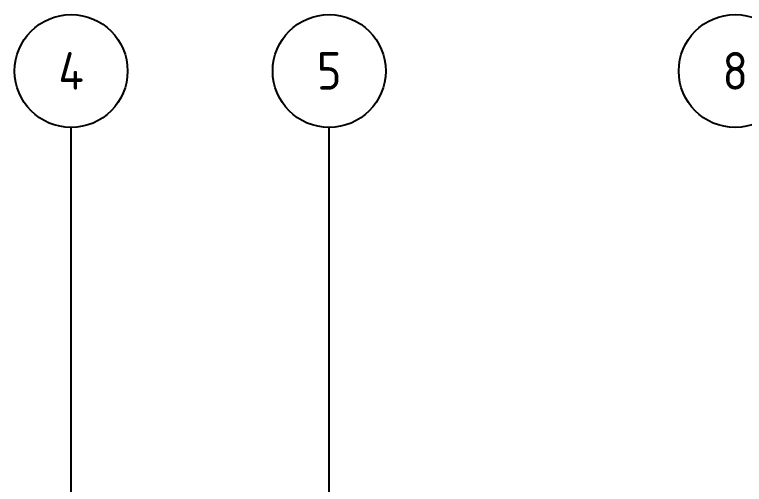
# Model space of a CAD drawing. Header units: millimetres. Extents: x 9486 to 14955, y -5687 to 1872.
# Drawn here: x 10980.4 to 11464.8, y -4478.8 to -4166.6 of the extents above; entities that cross this region are included whole.
import ezdxf

# ---------------------------------------------------------------- set-up
doc = ezdxf.new("R2010")
doc.units = ezdxf.units.MM
doc.layers.add('기호(ISO)', color=5, linetype='Continuous', lineweight=25)
doc.styles.add('부품번호텍스트_PSTEK_POSCO', font='isocp.shx')

msp = doc.modelspace()

# ---------------------------------------------------------------- linework, layer by layer
at = {"layer": '기호(ISO)', "color": 7}
for p, q in [((11017.884, -4498.598), (11017.884, -4241.629)), ((11189.196, -4687.728), (11189.196, -4241.629))]:
    msp.add_line(p, q, dxfattribs=at)
at = {"layer": '기호(ISO)'}
for centre in [(11017.884, -4204.129), (11189.196, -4204.129), (11458.724, -4204.129)]:
    msp.add_circle(centre, 37.5, dxfattribs=at)

# ---------------------------------------------------------------- texts
at = {"layer": '기호(ISO)', "color": 7, "char_height": 25, "attachment_point": 5, "style": '부품번호텍스트_PSTEK_POSCO'}
for s, insert, width in [('4', (11017.884, -4204.01), 11.03553), ('8', (11458.724, -4204.01), 18.04493)]:
    msp.add_mtext(s, dxfattribs=dict(at, insert=insert, width=width))
at = {"layer": '기호(ISO)', "color": 7, "insert": (11189.196, -4204.01), "char_height": 25, "attachment_point": 5, "style": '부품번호텍스트_PSTEK_POSCO'}
msp.add_mtext('5', dxfattribs=at)

doc.saveas('drawing.dxf')
